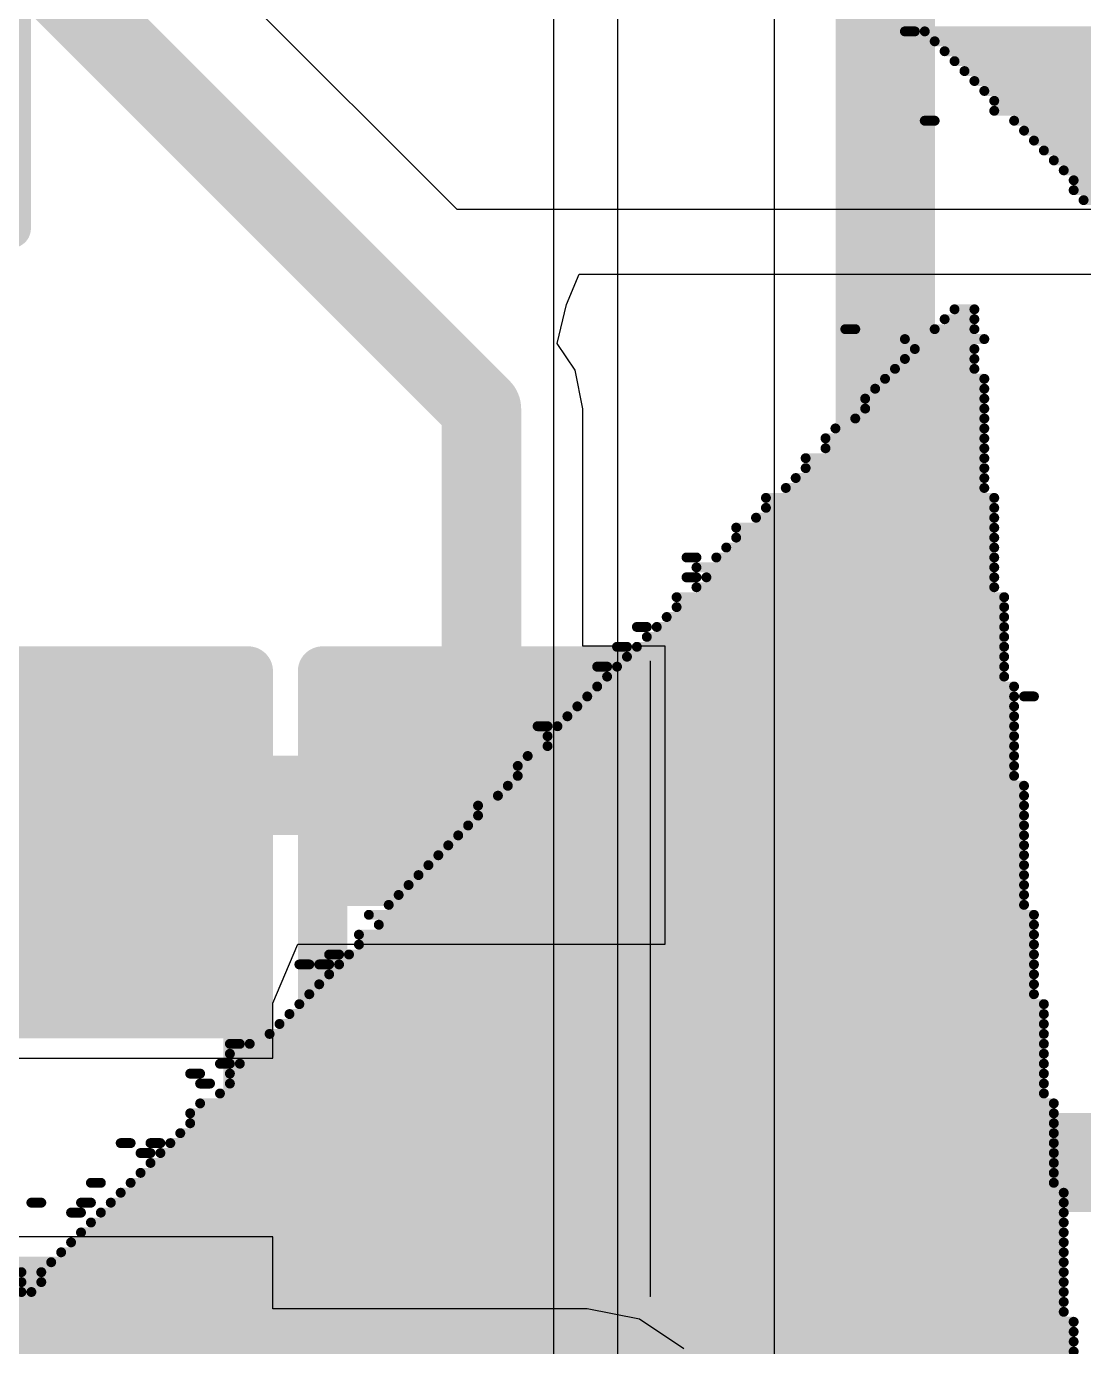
# Model space of a CAD drawing. Header units: inches. Extents: x -5 to 247, y -53 to 67.
# Drawn here: x 35.38 to 38.085, y -15.94 to -12.561 of the extents above; entities that cross this region are included whole.
import ezdxf

# ---------------------------------------------------------------- set-up
doc = ezdxf.new("R2010")
doc.units = ezdxf.units.IN
for name, color, linetype in [('Board Outline', 216, 'Continuous'), ('Bottom Layer', 5, 'Continuous'), ('Bottom Overlay', 54, 'Continuous'), ('Top Layer', 1, 'Continuous'), ('Top Overlay', 2, 'Continuous'), ('Top Paste', 8, 'Continuous'), ('Top Solder', 216, 'Continuous')]:
    doc.layers.add(name, color=color, linetype=linetype)

# ---------------------------------------------------------------- blocks, each defined once
blk = doc.blocks.new('WLP_12__1_2_1_8__15')
at = {"layer": 'Top Layer'}
h = blk.add_hatch(color=1, dxfattribs=at)
edge = h.paths.add_edge_path()
edge.add_arc((-0.6, 0.4), 0.108, 0, 360)
h = blk.add_hatch(color=1, dxfattribs=at)
edge = h.paths.add_edge_path()
edge.add_arc((-0.2, 0.4), 0.108, 0, 360)
h = blk.add_hatch(color=1, dxfattribs=at)
edge = h.paths.add_edge_path()
edge.add_arc((0.2, 0.4), 0.108, 0, 360)
h = blk.add_hatch(color=1, dxfattribs=at)
edge = h.paths.add_edge_path()
edge.add_arc((0.6, 0.4), 0.108, 0, 360)
h = blk.add_hatch(color=1, dxfattribs=at)
edge = h.paths.add_edge_path()
edge.add_arc((-0.6, 0), 0.108, 0, 360)
h = blk.add_hatch(color=1, dxfattribs=at)
edge = h.paths.add_edge_path()
edge.add_arc((-0.2, 0), 0.108, 0, 360)
h = blk.add_hatch(color=1, dxfattribs=at)
edge = h.paths.add_edge_path()
edge.add_arc((0.2, 0), 0.108, 0, 360)
h = blk.add_hatch(color=1, dxfattribs=at)
edge = h.paths.add_edge_path()
edge.add_arc((0.6, 0), 0.108, 0, 360)
h = blk.add_hatch(color=1, dxfattribs=at)
edge = h.paths.add_edge_path()
edge.add_arc((-0.6, -0.4), 0.108, 0, 360)
h = blk.add_hatch(color=1, dxfattribs=at)
edge = h.paths.add_edge_path()
edge.add_arc((-0.2, -0.4), 0.108, 0, 360)
h = blk.add_hatch(color=1, dxfattribs=at)
edge = h.paths.add_edge_path()
edge.add_arc((0.2, -0.4), 0.108, 0, 360)
h = blk.add_hatch(color=1, dxfattribs=at)
edge = h.paths.add_edge_path()
edge.add_arc((0.6, -0.4), 0.108, 0, 360)
at = {"layer": 'Top Solder'}
h = blk.add_hatch(color=216, dxfattribs=at)
edge = h.paths.add_edge_path()
edge.add_arc((-0.6, 0.4), 0.158, 0, 360)
h = blk.add_hatch(color=216, dxfattribs=at)
edge = h.paths.add_edge_path()
edge.add_arc((-0.2, 0.4), 0.158, 0, 360)
h = blk.add_hatch(color=216, dxfattribs=at)
edge = h.paths.add_edge_path()
edge.add_arc((0.2, 0.4), 0.158, 0, 360)
h = blk.add_hatch(color=216, dxfattribs=at)
edge = h.paths.add_edge_path()
edge.add_arc((0.6, 0.4), 0.158, 0, 360)
h = blk.add_hatch(color=216, dxfattribs=at)
edge = h.paths.add_edge_path()
edge.add_arc((-0.6, 0), 0.158, 0, 360)
h = blk.add_hatch(color=216, dxfattribs=at)
edge = h.paths.add_edge_path()
edge.add_arc((-0.2, 0), 0.158, 0, 360)
h = blk.add_hatch(color=216, dxfattribs=at)
edge = h.paths.add_edge_path()
edge.add_arc((0.2, 0), 0.158, 0, 360)
h = blk.add_hatch(color=216, dxfattribs=at)
edge = h.paths.add_edge_path()
edge.add_arc((0.6, 0), 0.158, 0, 360)
h = blk.add_hatch(color=216, dxfattribs=at)
edge = h.paths.add_edge_path()
edge.add_arc((-0.6, -0.4), 0.158, 0, 360)
h = blk.add_hatch(color=216, dxfattribs=at)
edge = h.paths.add_edge_path()
edge.add_arc((-0.2, -0.4), 0.158, 0, 360)
h = blk.add_hatch(color=216, dxfattribs=at)
edge = h.paths.add_edge_path()
edge.add_arc((0.2, -0.4), 0.158, 0, 360)
h = blk.add_hatch(color=216, dxfattribs=at)
edge = h.paths.add_edge_path()
edge.add_arc((0.6, -0.4), 0.158, 0, 360)
at = {"layer": 'Top Overlay', "const_width": 0.1}
for points in [[(-0.6998, 0.7999), (-1.0998, 0.7999)], [(-1.0998, 0.3999), (-1.0998, 0.7999)], [(-0.9149, -0.6451), (-0.9149, 0.6449)], [(0.9151, 0.6449), (-0.9149, 0.6449)], [(0.9151, -0.6451), (0.9151, 0.6449)], [(0.9151, -0.6451), (-0.9149, -0.6451)]]:
    blk.add_lwpolyline(points, dxfattribs=at)
at = {"layer": 'Top Overlay', "const_width": 0.05}
for points in [[(-1.1248, 0.7999, 1), (-1.0748, 0.7999, 1)], [(-1.1248, 0.7999, 1), (-1.0748, 0.7999, 1)], [(-0.7248, 0.7999, 1), (-0.6748, 0.7999, 1)], [(-0.9399, 0.6449, 1), (-0.8899, 0.6449, 1)], [(-0.9399, 0.6449, 1), (-0.8899, 0.6449, 1)], [(0.8901, 0.6449, 1), (0.9401, 0.6449, 1)], [(0.8901, 0.6449, 1), (0.9401, 0.6449, 1)], [(-1.1248, 0.3999, 1), (-1.0748, 0.3999, 1)], [(-0.9399, -0.6451, 1), (-0.8899, -0.6451, 1)], [(-0.9399, -0.6451, 1), (-0.8899, -0.6451, 1)], [(0.8901, -0.6451, 1), (0.9401, -0.6451, 1)], [(0.8901, -0.6451, 1), (0.9401, -0.6451, 1)]]:
    blk.add_lwpolyline(points, format="xyb", close=True, dxfattribs=at)
at = {"layer": 'Top Paste'}
for p, q in [((-0.7078, 0.4864), (-0.6862, 0.5079)), ((-0.6862, 0.5079), (-0.5134, 0.5079)), ((-0.5134, 0.5079), (-0.5134, 0.5079)), ((-0.5134, 0.5079), (-0.4918, 0.4864)), ((-0.3078, 0.4864), (-0.2862, 0.5079)), ((-0.2862, 0.5079), (-0.1134, 0.5079)), ((-0.1134, 0.5079), (-0.1134, 0.5079)), ((-0.1134, 0.5079), (-0.0918, 0.4864)), ((0.092, 0.4864), (0.1136, 0.5079)), ((0.1136, 0.5079), (0.2865, 0.5079)), ((0.2865, 0.5079), (0.2865, 0.5079)), ((0.2865, 0.5079), (0.3081, 0.4864)), ((0.492, 0.4864), (0.5136, 0.5079)), ((0.5136, 0.5079), (0.6865, 0.5079)), ((0.6865, 0.5079), (0.6865, 0.5079)), ((0.6865, 0.5079), (0.7081, 0.4864)), ((-0.7078, 0.3135), (-0.7078, 0.4864)), ((-0.4918, 0.4864), (-0.4918, 0.4864)), ((-0.4918, 0.4864), (-0.4918, 0.3135)), ((-0.3078, 0.3135), (-0.3078, 0.4864)), ((-0.0918, 0.4864), (-0.0918, 0.4864)), ((-0.0918, 0.4864), (-0.0918, 0.3135)), ((0.092, 0.3135), (0.092, 0.4864)), ((0.3081, 0.4864), (0.3081, 0.4864)), ((0.3081, 0.4864), (0.3081, 0.3135)), ((0.492, 0.3135), (0.492, 0.4864)), ((0.7081, 0.4864), (0.7081, 0.4864)), ((0.7081, 0.4864), (0.7081, 0.3135)), ((-0.6862, 0.2919), (-0.7078, 0.3135)), ((-0.7078, 0.3135), (-0.7078, 0.3135)), ((-0.4918, 0.3135), (-0.5134, 0.2919)), ((-0.4918, 0.3135), (-0.4918, 0.3135)), ((-0.2862, 0.2919), (-0.3078, 0.3135)), ((-0.3078, 0.3135), (-0.3078, 0.3135)), ((-0.0918, 0.3135), (-0.1134, 0.2919)), ((-0.0918, 0.3135), (-0.0918, 0.3135)), ((0.1136, 0.2919), (0.092, 0.3135)), ((0.092, 0.3135), (0.092, 0.3135)), ((0.3081, 0.3135), (0.2865, 0.2919)), ((0.3081, 0.3135), (0.3081, 0.3135)), ((0.5136, 0.2919), (0.492, 0.3135)), ((0.492, 0.3135), (0.492, 0.3135)), ((0.7081, 0.3135), (0.6865, 0.2919)), ((0.7081, 0.3135), (0.7081, 0.3135)), ((-0.5134, 0.2919), (-0.6862, 0.2919)), ((-0.6862, 0.2919), (-0.6862, 0.2919)), ((-0.5134, 0.2919), (-0.5134, 0.2919)), ((-0.1134, 0.2919), (-0.2862, 0.2919)), ((-0.2862, 0.2919), (-0.2862, 0.2919)), ((-0.1134, 0.2919), (-0.1134, 0.2919)), ((0.2865, 0.2919), (0.1136, 0.2919)), ((0.1136, 0.2919), (0.1136, 0.2919)), ((0.2865, 0.2919), (0.2865, 0.2919)), ((0.6865, 0.2919), (0.5136, 0.2919)), ((0.5136, 0.2919), (0.5136, 0.2919)), ((0.6865, 0.2919), (0.6865, 0.2919)), ((-0.7078, 0.0864), (-0.6862, 0.108)), ((-0.6862, 0.108), (-0.5134, 0.108)), ((-0.5134, 0.108), (-0.5134, 0.108)), ((-0.5134, 0.108), (-0.4918, 0.0864)), ((-0.3078, 0.0864), (-0.2862, 0.108)), ((-0.2862, 0.108), (-0.1134, 0.108)), ((-0.1134, 0.108), (-0.1134, 0.108)), ((-0.1134, 0.108), (-0.0918, 0.0864)), ((0.092, 0.0864), (0.1136, 0.108)), ((0.1136, 0.108), (0.2865, 0.108)), ((0.2865, 0.108), (0.2865, 0.108)), ((0.2865, 0.108), (0.3081, 0.0864)), ((0.492, 0.0864), (0.5136, 0.108)), ((0.5136, 0.108), (0.6865, 0.108)), ((0.6865, 0.108), (0.6865, 0.108)), ((0.6865, 0.108), (0.7081, 0.0864)), ((-0.7078, -0.0865), (-0.7078, 0.0864)), ((-0.4918, 0.0864), (-0.4918, 0.0864)), ((-0.4918, 0.0864), (-0.4918, -0.0865)), ((-0.3078, -0.0865), (-0.3078, 0.0864)), ((-0.0918, 0.0864), (-0.0918, 0.0864)), ((-0.0918, 0.0864), (-0.0918, -0.0865)), ((0.092, -0.0865), (0.092, 0.0864)), ((0.3081, 0.0864), (0.3081, 0.0864)), ((0.3081, 0.0864), (0.3081, -0.0865)), ((0.492, -0.0865), (0.492, 0.0864)), ((0.7081, 0.0864), (0.7081, 0.0864)), ((0.7081, 0.0864), (0.7081, -0.0865)), ((-0.6862, -0.1081), (-0.7078, -0.0865)), ((-0.7078, -0.0865), (-0.7078, -0.0865)), ((-0.4918, -0.0865), (-0.5134, -0.1081)), ((-0.4918, -0.0865), (-0.4918, -0.0865)), ((-0.2862, -0.1081), (-0.3078, -0.0865)), ((-0.3078, -0.0865), (-0.3078, -0.0865)), ((-0.0918, -0.0865), (-0.1134, -0.1081)), ((-0.0918, -0.0865), (-0.0918, -0.0865)), ((0.1136, -0.1081), (0.092, -0.0865)), ((0.092, -0.0865), (0.092, -0.0865)), ((0.3081, -0.0865), (0.2865, -0.1081)), ((0.3081, -0.0865), (0.3081, -0.0865)), ((0.5136, -0.1081), (0.492, -0.0865)), ((0.492, -0.0865), (0.492, -0.0865)), ((0.7081, -0.0865), (0.6865, -0.1081)), ((0.7081, -0.0865), (0.7081, -0.0865)), ((-0.5134, -0.1081), (-0.6862, -0.1081)), ((-0.6862, -0.1081), (-0.6862, -0.1081)), ((-0.5134, -0.1081), (-0.5134, -0.1081)), ((-0.1134, -0.1081), (-0.2862, -0.1081)), ((-0.2862, -0.1081), (-0.2862, -0.1081)), ((-0.1134, -0.1081), (-0.1134, -0.1081)), ((0.2865, -0.1081), (0.1136, -0.1081)), ((0.1136, -0.1081), (0.1136, -0.1081)), ((0.2865, -0.1081), (0.2865, -0.1081)), ((0.6865, -0.1081), (0.5136, -0.1081)), ((0.5136, -0.1081), (0.5136, -0.1081)), ((0.6865, -0.1081), (0.6865, -0.1081)), ((-0.7078, -0.3136), (-0.6862, -0.292)), ((-0.6862, -0.292), (-0.5134, -0.292)), ((-0.5134, -0.292), (-0.5134, -0.292)), ((-0.5134, -0.292), (-0.4918, -0.3136)), ((-0.3078, -0.3136), (-0.2862, -0.292)), ((-0.2862, -0.292), (-0.1134, -0.292)), ((-0.1134, -0.292), (-0.1134, -0.292)), ((-0.1134, -0.292), (-0.0918, -0.3136)), ((0.092, -0.3136), (0.1136, -0.292)), ((0.1136, -0.292), (0.2865, -0.292)), ((0.2865, -0.292), (0.2865, -0.292)), ((0.2865, -0.292), (0.3081, -0.3136)), ((0.492, -0.3136), (0.5136, -0.292)), ((0.5136, -0.292), (0.6865, -0.292)), ((0.6865, -0.292), (0.6865, -0.292)), ((0.6865, -0.292), (0.7081, -0.3136)), ((-0.7078, -0.4865), (-0.7078, -0.3136)), ((-0.4918, -0.3136), (-0.4918, -0.3136)), ((-0.4918, -0.3136), (-0.4918, -0.4865)), ((-0.3078, -0.4865), (-0.3078, -0.3136)), ((-0.0918, -0.3136), (-0.0918, -0.3136)), ((-0.0918, -0.3136), (-0.0918, -0.4865)), ((0.092, -0.4865), (0.092, -0.3136)), ((0.3081, -0.3136), (0.3081, -0.3136)), ((0.3081, -0.3136), (0.3081, -0.4865)), ((0.492, -0.4865), (0.492, -0.3136)), ((0.7081, -0.3136), (0.7081, -0.3136)), ((0.7081, -0.3136), (0.7081, -0.4865)), ((-0.6862, -0.5081), (-0.7078, -0.4865)), ((-0.7078, -0.4865), (-0.7078, -0.4865)), ((-0.4918, -0.4865), (-0.5134, -0.5081)), ((-0.4918, -0.4865), (-0.4918, -0.4865)), ((-0.2862, -0.5081), (-0.3078, -0.4865)), ((-0.3078, -0.4865), (-0.3078, -0.4865)), ((-0.0918, -0.4865), (-0.1134, -0.5081)), ((-0.0918, -0.4865), (-0.0918, -0.4865)), ((0.1136, -0.5081), (0.092, -0.4865)), ((0.092, -0.4865), (0.092, -0.4865)), ((0.3081, -0.4865), (0.2865, -0.5081)), ((0.3081, -0.4865), (0.3081, -0.4865)), ((0.5136, -0.5081), (0.492, -0.4865)), ((0.492, -0.4865), (0.492, -0.4865)), ((0.7081, -0.4865), (0.6865, -0.5081)), ((0.7081, -0.4865), (0.7081, -0.4865)), ((-0.5134, -0.5081), (-0.6862, -0.5081)), ((-0.6862, -0.5081), (-0.6862, -0.5081)), ((-0.5134, -0.5081), (-0.5134, -0.5081)), ((-0.1134, -0.5081), (-0.2862, -0.5081)), ((-0.2862, -0.5081), (-0.2862, -0.5081)), ((-0.1134, -0.5081), (-0.1134, -0.5081)), ((0.2865, -0.5081), (0.1136, -0.5081)), ((0.1136, -0.5081), (0.1136, -0.5081)), ((0.2865, -0.5081), (0.2865, -0.5081)), ((0.6865, -0.5081), (0.5136, -0.5081)), ((0.5136, -0.5081), (0.5136, -0.5081)), ((0.6865, -0.5081), (0.6865, -0.5081))]:
    blk.add_line(p, q, dxfattribs=at)
blk = doc.blocks.new('R___0603_22')
at = {"layer": 'Top Layer'}
for points in [[(-0.381, 0.4445), (-0.381, -0.4445), (-1.143, -0.4445), (-1.143, 0.4445)], [(1.143, 0.4445), (1.143, -0.4445), (0.381, -0.4445), (0.381, 0.4445)]]:
    blk.add_hatch(color=1, dxfattribs=at).paths.add_polyline_path(points)
at = {"layer": 'Top Paste'}
for points in [[(-0.381, 0.4445), (-0.381, -0.4445), (-1.143, -0.4445), (-1.143, 0.4445)], [(1.143, 0.4445), (1.143, -0.4445), (0.381, -0.4445), (0.381, 0.4445)]]:
    blk.add_hatch(color=8, dxfattribs=at).paths.add_polyline_path(points)
at = {"layer": 'Top Solder'}
for points in [[(-0.2794, 0.5461), (-0.2794, -0.5461), (-1.2446, -0.5461), (-1.2446, 0.5461)], [(1.2446, 0.5461), (1.2446, -0.5461), (0.2794, -0.5461), (0.2794, 0.5461)]]:
    blk.add_hatch(color=216, dxfattribs=at).paths.add_polyline_path(points)
at = {"layer": 'Top Overlay', "const_width": 0.127}
for points in [[(1.2192, 0.5334), (-1.2192, 0.5334)], [(-1.2192, -0.5334), (-1.2192, 0.5334)], [(1.2192, -0.5334), (1.2192, 0.5334)], [(1.2192, -0.5334), (-1.2192, -0.5334)]]:
    blk.add_lwpolyline(points, dxfattribs=at)
at = {"layer": 'Top Overlay', "const_width": 0.0635}
for points in [[(-1.25095, 0.5334, 1), (-1.18745, 0.5334, 1)], [(-1.25095, 0.5334, 1), (-1.18745, 0.5334, 1)], [(1.18745, 0.5334, 1), (1.25095, 0.5334, 1)], [(1.18745, 0.5334, 1), (1.25095, 0.5334, 1)], [(-1.25095, -0.5334, 1), (-1.18745, -0.5334, 1)], [(-1.25095, -0.5334, 1), (-1.18745, -0.5334, 1)], [(1.18745, -0.5334, 1), (1.25095, -0.5334, 1)], [(1.18745, -0.5334, 1), (1.25095, -0.5334, 1)]]:
    blk.add_lwpolyline(points, format="xyb", close=True, dxfattribs=at)
blk = doc.blocks.new('R___0402_26')
at = {"layer": 'Top Layer'}
for points in [[(-0.6985, -0.3175), (-0.6985, 0.3175), (-0.2413, 0.3175), (-0.2413, -0.3175)], [(0.2413, -0.3175), (0.2413, 0.3175), (0.6985, 0.3175), (0.6985, -0.3175)]]:
    blk.add_hatch(color=1, dxfattribs=at).paths.add_polyline_path(points)
at = {"layer": 'Top Paste'}
for points in [[(-0.6985, -0.3175), (-0.6985, 0.3175), (-0.2413, 0.3175), (-0.2413, -0.3175)], [(0.2413, -0.3175), (0.2413, 0.3175), (0.6985, 0.3175), (0.6985, -0.3175)]]:
    blk.add_hatch(color=8, dxfattribs=at).paths.add_polyline_path(points)
at = {"layer": 'Top Solder'}
for points in [[(-0.7535, -0.3725), (-0.7535, 0.3725), (-0.1863, 0.3725), (-0.1863, -0.3725)], [(0.1863, -0.3725), (0.1863, 0.3725), (0.7535, 0.3725), (0.7535, -0.3725)]]:
    blk.add_hatch(color=216, dxfattribs=at).paths.add_polyline_path(points)
at = {"layer": 'Top Overlay'}
for points, const_width in [([(-0.7874, 0.4064), (0.7874, 0.4064)], 0.127), ([(-0.7874, 0.4064), (-0.7874, -0.4064)], 0.127), ([(0.7874, 0.4064), (0.7874, -0.4064)], 0.127), ([(-0.7874, -0.4064), (0.7874, -0.4064)], 0.127), ([(-0.8128, -0.4318), (0.8128, -0.4318)], 0.00323)]:
    blk.add_lwpolyline(points, dxfattribs=dict(at, const_width=const_width))
for points, const_width in [([(-0.8191, 0.4064, 1), (-0.7556, 0.4064, 1)], 0.0635), ([(-0.8191, 0.4064, 1), (-0.7556, 0.4064, 1)], 0.0635), ([(0.7556, 0.4064, 1), (0.8191, 0.4064, 1)], 0.0635), ([(0.7556, 0.4064, 1), (0.8191, 0.4064, 1)], 0.0635), ([(-0.8191, -0.4064, 1), (-0.7556, -0.4064, 1)], 0.0635), ([(-0.8191, -0.4064, 1), (-0.7556, -0.4064, 1)], 0.0635), ([(0.7556, -0.4064, 1), (0.8191, -0.4064, 1)], 0.0635), ([(0.7556, -0.4064, 1), (0.8191, -0.4064, 1)], 0.0635), ([(-0.8136, -0.4318, 1), (-0.812, -0.4318, 1)], 0.00161), ([(0.812, -0.4318, 1), (0.8136, -0.4318, 1)], 0.00161)]:
    blk.add_lwpolyline(points, format="xyb", close=True, dxfattribs=dict(at, const_width=const_width))

msp = doc.modelspace()

# ---------------------------------------------------------------- linework, layer by layer
at = {"layer": 'Board Outline', "const_width": 0.254}
msp.add_lwpolyline([(49.772, 6.3476, -0.6504), (32.1175, -53.0547)], format="xyb", dxfattribs=at)
at = {"layer": 'Bottom Layer'}
for p, q in [((37.2927, 1.9311), (37.2927, -18.214)), ((36.7284, -7.747), (36.7284, -20.193)), ((36.8934, -20.193), (36.8934, -7.747))]:
    msp.add_line(p, q, dxfattribs=at)
at = {"layer": 'Bottom Layer', "const_width": 0.254}
msp.add_lwpolyline([(37.5775, -18.5689), (37.5775, 2.286)], dxfattribs=at)
at = {"layer": 'Bottom Overlay', "const_width": 0.0254}
for points in [[(37.6277, -12.5742), (37.6531, -12.5742)], [(37.6785, -12.5742), (38.4151, -12.5742)], [(37.7039, -12.5996), (38.4405, -12.5996)], [(37.7293, -12.625), (38.4659, -12.625)], [(37.7547, -12.6504), (38.4913, -12.6504)], [(37.7801, -12.6758), (38.5167, -12.6758)], [(37.8055, -12.7012), (38.5421, -12.7012)], [(37.8309, -12.7266), (38.5421, -12.7266)], [(37.8563, -12.752), (38.5675, -12.752)], [(37.8563, -12.7774), (38.5929, -12.7774)], [(37.6785, -12.8028), (37.7039, -12.8028)], [(37.9071, -12.8028), (38.6183, -12.8028)], [(37.9325, -12.8282), (38.6437, -12.8282)], [(37.9579, -12.8536), (38.6437, -12.8536)], [(37.9833, -12.879), (38.6691, -12.879)], [(38.0087, -12.9044), (38.6945, -12.9044)], [(38.0341, -12.9298), (38.7199, -12.9298)], [(38.0595, -12.9552), (38.7453, -12.9552)], [(38.0595, -12.9806), (38.7453, -12.9806)], [(38.0849, -13.006), (38.7707, -13.006)], [(37.7547, -13.2854), (37.8055, -13.2854)], [(37.7293, -13.3108), (37.8055, -13.3108)], [(37.4753, -13.3362), (37.5007, -13.3362)], [(37.7039, -13.3362), (37.8055, -13.3362)], [(37.6277, -13.3616), (37.8309, -13.3616)], [(37.6531, -13.387), (37.8055, -13.387)], [(37.6277, -13.4124), (37.8055, -13.4124)], [(37.6023, -13.4378), (37.8055, -13.4378)], [(37.5515, -13.4886), (37.8309, -13.4886)], [(37.5769, -13.4632), (37.8309, -13.4632)], [(37.5261, -13.514), (37.8309, -13.514)], [(37.5261, -13.5394), (37.8309, -13.5394)], [(37.4499, -13.5902), (37.8309, -13.5902)], [(37.5007, -13.5648), (37.8309, -13.5648)], [(37.4245, -13.6156), (37.8309, -13.6156)], [(37.4245, -13.641), (37.8309, -13.641)], [(37.3737, -13.6664), (37.8309, -13.6664)], [(37.3737, -13.6918), (37.8309, -13.6918)], [(37.3483, -13.7172), (37.8309, -13.7172)], [(37.3229, -13.7426), (37.8309, -13.7426)], [(37.2721, -13.768), (37.8563, -13.768)], [(37.2721, -13.7934), (37.8563, -13.7934)], [(37.2467, -13.8188), (37.8563, -13.8188)], [(37.1959, -13.8442), (37.8563, -13.8442)], [(37.1705, -13.895), (37.8563, -13.895)], [(37.1959, -13.8696), (37.8563, -13.8696)], [(37.0689, -13.9204), (37.0943, -13.9204)], [(37.1451, -13.9204), (37.8563, -13.9204)], [(37.0943, -13.9458), (37.8563, -13.9458)], [(37.0689, -13.9712), (37.0943, -13.9712)], [(37.0943, -13.9966), (37.8563, -13.9966)], [(37.1197, -13.9712), (37.8563, -13.9712)], [(37.0435, -14.022), (37.8817, -14.022)], [(37.0435, -14.0474), (37.8817, -14.0474)], [(36.9419, -14.0982), (36.9673, -14.0982)], [(36.9927, -14.0982), (37.8817, -14.0982)], [(37.0181, -14.0728), (37.8817, -14.0728)], [(36.9673, -14.1236), (37.8817, -14.1236)], [(36.8911, -14.149), (36.9165, -14.149)], [(36.9419, -14.149), (37.8817, -14.149)], [(36.8403, -14.1998), (36.8657, -14.1998)], [(36.8911, -14.1998), (37.8817, -14.1998)], [(36.9165, -14.1744), (37.8817, -14.1744)], [(36.8657, -14.2252), (37.8817, -14.2252)], [(36.8403, -14.2506), (37.9071, -14.2506)], [(36.7895, -14.3014), (37.9071, -14.3014)], [(36.8149, -14.276), (37.9071, -14.276)], [(37.9325, -14.276), (37.9579, -14.276)], [(36.7641, -14.3268), (37.9071, -14.3268)], [(36.6879, -14.3522), (36.7133, -14.3522)], [(36.7387, -14.3522), (37.9071, -14.3522)], [(36.7133, -14.3776), (37.9071, -14.3776)], [(36.7133, -14.403), (37.9071, -14.403)], [(36.6625, -14.4284), (37.9071, -14.4284)], [(36.6371, -14.4538), (37.9071, -14.4538)], [(36.6117, -14.5046), (37.9325, -14.5046)], [(36.6371, -14.4792), (37.9071, -14.4792)], [(36.5863, -14.53), (37.9325, -14.53)], [(36.5355, -14.5554), (37.9325, -14.5554)], [(36.5101, -14.6062), (37.9325, -14.6062)], [(36.5355, -14.5808), (37.9325, -14.5808)], [(36.4847, -14.6316), (37.9325, -14.6316)], [(36.4593, -14.657), (37.9325, -14.657)], [(36.4085, -14.7078), (37.9325, -14.7078)], [(36.4339, -14.6824), (37.9325, -14.6824)], [(36.3831, -14.7332), (37.9325, -14.7332)], [(36.3577, -14.7586), (37.9325, -14.7586)], [(36.3323, -14.784), (37.9325, -14.784)], [(36.2561, -14.8348), (37.9579, -14.8348)], [(36.3069, -14.8094), (37.9325, -14.8094)], [(36.2815, -14.8602), (37.9579, -14.8602)], [(36.2307, -14.8856), (37.9579, -14.8856)], [(36.1545, -14.9364), (36.1799, -14.9364)], [(36.2053, -14.9364), (37.9579, -14.9364)], [(36.2307, -14.911), (37.9579, -14.911)], [(36.0783, -14.9618), (36.1037, -14.9618)], [(36.1291, -14.9618), (36.1545, -14.9618)], [(36.1799, -14.9618), (37.9579, -14.9618)], [(36.1545, -14.9872), (37.9579, -14.9872)], [(36.1037, -15.038), (37.9579, -15.038)], [(36.1291, -15.0126), (37.9579, -15.0126)], [(36.0783, -15.0634), (37.9833, -15.0634)], [(36.0529, -15.0888), (37.9833, -15.0888)], [(36.0021, -15.1396), (37.9833, -15.1396)], [(36.0275, -15.1142), (37.9833, -15.1142)], [(35.9005, -15.165), (35.9259, -15.165)], [(35.9513, -15.165), (37.9833, -15.165)], [(35.9005, -15.1904), (37.9833, -15.1904)], [(35.7989, -15.2412), (35.8243, -15.2412)], [(35.8751, -15.2158), (35.9005, -15.2158)], [(35.9005, -15.2412), (37.9833, -15.2412)], [(35.9259, -15.2158), (37.9833, -15.2158)], [(35.8243, -15.2666), (35.8497, -15.2666)], [(35.9005, -15.2666), (37.9833, -15.2666)], [(35.8751, -15.292), (37.9833, -15.292)], [(35.7989, -15.3428), (38.0087, -15.3428)], [(35.8243, -15.3174), (38.0087, -15.3174)], [(35.7989, -15.3682), (38.0087, -15.3682)], [(35.7735, -15.3936), (38.0087, -15.3936)], [(35.6211, -15.419), (35.6465, -15.419)], [(35.6719, -15.4444), (35.6973, -15.4444)], [(35.6973, -15.419), (35.7227, -15.419)], [(35.7227, -15.4444), (38.0087, -15.4444)], [(35.7481, -15.419), (38.0087, -15.419)], [(35.6973, -15.4698), (38.0087, -15.4698)], [(35.6719, -15.4952), (38.0087, -15.4952)], [(35.5449, -15.5206), (35.5703, -15.5206)], [(35.6211, -15.546), (38.0341, -15.546)], [(35.6465, -15.5206), (38.0087, -15.5206)], [(35.3925, -15.5714), (35.4179, -15.5714)], [(35.5195, -15.5714), (35.5449, -15.5714)], [(35.5957, -15.5714), (38.0341, -15.5714)], [(35.4941, -15.5968), (35.5195, -15.5968)], [(35.5703, -15.5968), (38.0341, -15.5968)], [(35.5195, -15.6476), (38.0341, -15.6476)], [(35.5449, -15.6222), (38.0341, -15.6222)], [(35.4941, -15.673), (38.0341, -15.673)], [(35.4687, -15.6984), (38.0341, -15.6984)], [(35.4179, -15.7492), (38.0341, -15.7492)], [(35.4433, -15.7238), (38.0341, -15.7238)], [(35.4179, -15.7746), (38.0341, -15.7746)], [(35.3925, -15.8), (38.0341, -15.8)], [(32.6493, -15.8254), (38.0341, -15.8254)], [(32.7001, -15.8508), (38.0341, -15.8508)], [(32.7255, -15.8762), (38.0595, -15.8762)], [(32.7509, -15.9016), (38.0595, -15.9016)], [(32.7763, -15.927), (38.0595, -15.927)], [(32.7763, -15.9524), (38.0595, -15.9524)]]:
    msp.add_lwpolyline(points, dxfattribs=at)
at = {"layer": 'Bottom Overlay', "const_width": 0.0127}
for points in [[(37.6213, -12.5742, 1), (37.634, -12.5742, 1)], [(37.6467, -12.5742, 1), (37.6594, -12.5742, 1)], [(37.6721, -12.5742, 1), (37.6848, -12.5742, 1)], [(37.6975, -12.5996, 1), (37.7102, -12.5996, 1)], [(37.7229, -12.625, 1), (37.7356, -12.625, 1)], [(37.7483, -12.6504, 1), (37.761, -12.6504, 1)], [(37.7737, -12.6758, 1), (37.7864, -12.6758, 1)], [(37.7991, -12.7012, 1), (37.8118, -12.7012, 1)], [(37.8245, -12.7266, 1), (37.8372, -12.7266, 1)], [(37.8499, -12.752, 1), (37.8626, -12.752, 1)], [(37.8499, -12.7774, 1), (37.8626, -12.7774, 1)], [(37.6721, -12.8028, 1), (37.6848, -12.8028, 1)], [(37.6975, -12.8028, 1), (37.7102, -12.8028, 1)], [(37.9007, -12.8028, 1), (37.9134, -12.8028, 1)], [(37.9261, -12.8282, 1), (37.9388, -12.8282, 1)], [(37.9515, -12.8536, 1), (37.9642, -12.8536, 1)], [(37.9769, -12.879, 1), (37.9896, -12.879, 1)], [(38.0023, -12.9044, 1), (38.015, -12.9044, 1)], [(38.0277, -12.9298, 1), (38.0404, -12.9298, 1)], [(38.0531, -12.9552, 1), (38.0658, -12.9552, 1)], [(38.0531, -12.9806, 1), (38.0658, -12.9806, 1)], [(38.0785, -13.006, 1), (38.0912, -13.006, 1)], [(37.7483, -13.2854, 1), (37.761, -13.2854, 1)], [(37.7991, -13.2854, 1), (37.8118, -13.2854, 1)], [(37.7229, -13.3108, 1), (37.7356, -13.3108, 1)], [(37.7991, -13.3108, 1), (37.8118, -13.3108, 1)], [(37.4689, -13.3362, 1), (37.4816, -13.3362, 1)], [(37.4943, -13.3362, 1), (37.507, -13.3362, 1)], [(37.6975, -13.3362, 1), (37.7102, -13.3362, 1)], [(37.7991, -13.3362, 1), (37.8118, -13.3362, 1)], [(37.6213, -13.3616, 1), (37.634, -13.3616, 1)], [(37.6467, -13.387, 1), (37.6594, -13.387, 1)], [(37.7991, -13.387, 1), (37.8118, -13.387, 1)], [(37.8245, -13.3616, 1), (37.8372, -13.3616, 1)], [(37.6213, -13.4124, 1), (37.634, -13.4124, 1)], [(37.7991, -13.4124, 1), (37.8118, -13.4124, 1)], [(37.5959, -13.4378, 1), (37.6086, -13.4378, 1)], [(37.7991, -13.4378, 1), (37.8118, -13.4378, 1)], [(37.5451, -13.4886, 1), (37.5578, -13.4886, 1)], [(37.5705, -13.4632, 1), (37.5832, -13.4632, 1)], [(37.8245, -13.4632, 1), (37.8372, -13.4632, 1)], [(37.8245, -13.4886, 1), (37.8372, -13.4886, 1)], [(37.5197, -13.514, 1), (37.5324, -13.514, 1)], [(37.8245, -13.514, 1), (37.8372, -13.514, 1)], [(37.5197, -13.5394, 1), (37.5324, -13.5394, 1)], [(37.8245, -13.5394, 1), (37.8372, -13.5394, 1)], [(37.4435, -13.5902, 1), (37.4562, -13.5902, 1)], [(37.4943, -13.5648, 1), (37.507, -13.5648, 1)], [(37.8245, -13.5648, 1), (37.8372, -13.5648, 1)], [(37.8245, -13.5902, 1), (37.8372, -13.5902, 1)], [(37.4181, -13.6156, 1), (37.4308, -13.6156, 1)], [(37.8245, -13.6156, 1), (37.8372, -13.6156, 1)], [(37.4181, -13.641, 1), (37.4308, -13.641, 1)], [(37.8245, -13.641, 1), (37.8372, -13.641, 1)], [(37.3673, -13.6664, 1), (37.38, -13.6664, 1)], [(37.3673, -13.6918, 1), (37.38, -13.6918, 1)], [(37.8245, -13.6664, 1), (37.8372, -13.6664, 1)], [(37.8245, -13.6918, 1), (37.8372, -13.6918, 1)], [(37.3419, -13.7172, 1), (37.3546, -13.7172, 1)], [(37.8245, -13.7172, 1), (37.8372, -13.7172, 1)], [(37.3165, -13.7426, 1), (37.3292, -13.7426, 1)], [(37.8245, -13.7426, 1), (37.8372, -13.7426, 1)], [(37.2657, -13.768, 1), (37.2784, -13.768, 1)], [(37.2657, -13.7934, 1), (37.2784, -13.7934, 1)], [(37.8499, -13.768, 1), (37.8626, -13.768, 1)], [(37.8499, -13.7934, 1), (37.8626, -13.7934, 1)], [(37.2403, -13.8188, 1), (37.253, -13.8188, 1)], [(37.8499, -13.8188, 1), (37.8626, -13.8188, 1)], [(37.1895, -13.8442, 1), (37.2022, -13.8442, 1)], [(37.8499, -13.8442, 1), (37.8626, -13.8442, 1)], [(37.1641, -13.895, 1), (37.1768, -13.895, 1)], [(37.1895, -13.8696, 1), (37.2022, -13.8696, 1)], [(37.8499, -13.8696, 1), (37.8626, -13.8696, 1)], [(37.8499, -13.895, 1), (37.8626, -13.895, 1)], [(37.0625, -13.9204, 1), (37.0752, -13.9204, 1)], [(37.0879, -13.9204, 1), (37.1006, -13.9204, 1)], [(37.1387, -13.9204, 1), (37.1514, -13.9204, 1)], [(37.8499, -13.9204, 1), (37.8626, -13.9204, 1)], [(37.0879, -13.9458, 1), (37.1006, -13.9458, 1)], [(37.8499, -13.9458, 1), (37.8626, -13.9458, 1)], [(37.0625, -13.9712, 1), (37.0752, -13.9712, 1)], [(37.0879, -13.9712, 1), (37.1006, -13.9712, 1)], [(37.0879, -13.9966, 1), (37.1006, -13.9966, 1)], [(37.1133, -13.9712, 1), (37.126, -13.9712, 1)], [(37.8499, -13.9712, 1), (37.8626, -13.9712, 1)], [(37.8499, -13.9966, 1), (37.8626, -13.9966, 1)], [(37.0371, -14.022, 1), (37.0498, -14.022, 1)], [(37.8753, -14.022, 1), (37.888, -14.022, 1)], [(37.0371, -14.0474, 1), (37.0498, -14.0474, 1)], [(37.8753, -14.0474, 1), (37.888, -14.0474, 1)], [(36.9355, -14.0982, 1), (36.9482, -14.0982, 1)], [(36.9609, -14.0982, 1), (36.9736, -14.0982, 1)], [(36.9863, -14.0982, 1), (36.999, -14.0982, 1)], [(37.0117, -14.0728, 1), (37.0244, -14.0728, 1)], [(37.8753, -14.0728, 1), (37.888, -14.0728, 1)], [(37.8753, -14.0982, 1), (37.888, -14.0982, 1)], [(36.9609, -14.1236, 1), (36.9736, -14.1236, 1)], [(37.8753, -14.1236, 1), (37.888, -14.1236, 1)], [(36.8847, -14.149, 1), (36.8974, -14.149, 1)], [(36.9101, -14.149, 1), (36.9228, -14.149, 1)], [(36.9355, -14.149, 1), (36.9482, -14.149, 1)], [(37.8753, -14.149, 1), (37.888, -14.149, 1)], [(36.8339, -14.1998, 1), (36.8466, -14.1998, 1)], [(36.8593, -14.1998, 1), (36.872, -14.1998, 1)], [(36.8847, -14.1998, 1), (36.8974, -14.1998, 1)], [(36.9101, -14.1744, 1), (36.9228, -14.1744, 1)], [(37.8753, -14.1744, 1), (37.888, -14.1744, 1)], [(37.8753, -14.1998, 1), (37.888, -14.1998, 1)], [(36.8593, -14.2252, 1), (36.872, -14.2252, 1)], [(37.8753, -14.2252, 1), (37.888, -14.2252, 1)], [(36.8339, -14.2506, 1), (36.8466, -14.2506, 1)], [(37.9007, -14.2506, 1), (37.9134, -14.2506, 1)], [(36.7831, -14.3014, 1), (36.7958, -14.3014, 1)], [(36.8085, -14.276, 1), (36.8212, -14.276, 1)], [(37.9007, -14.276, 1), (37.9134, -14.276, 1)], [(37.9007, -14.3014, 1), (37.9134, -14.3014, 1)], [(37.9261, -14.276, 1), (37.9388, -14.276, 1)], [(37.9515, -14.276, 1), (37.9642, -14.276, 1)], [(36.7577, -14.3268, 1), (36.7704, -14.3268, 1)], [(37.9007, -14.3268, 1), (37.9134, -14.3268, 1)], [(36.6815, -14.3522, 1), (36.6942, -14.3522, 1)], [(36.7069, -14.3522, 1), (36.7196, -14.3522, 1)], [(36.7323, -14.3522, 1), (36.745, -14.3522, 1)], [(37.9007, -14.3522, 1), (37.9134, -14.3522, 1)], [(36.7069, -14.3776, 1), (36.7196, -14.3776, 1)], [(36.7069, -14.403, 1), (36.7196, -14.403, 1)], [(37.9007, -14.3776, 1), (37.9134, -14.3776, 1)], [(37.9007, -14.403, 1), (37.9134, -14.403, 1)], [(36.6561, -14.4284, 1), (36.6688, -14.4284, 1)], [(37.9007, -14.4284, 1), (37.9134, -14.4284, 1)], [(36.6307, -14.4538, 1), (36.6434, -14.4538, 1)], [(37.9007, -14.4538, 1), (37.9134, -14.4538, 1)], [(36.6053, -14.5046, 1), (36.618, -14.5046, 1)], [(36.6307, -14.4792, 1), (36.6434, -14.4792, 1)], [(37.9007, -14.4792, 1), (37.9134, -14.4792, 1)], [(37.9261, -14.5046, 1), (37.9388, -14.5046, 1)], [(36.5799, -14.53, 1), (36.5926, -14.53, 1)], [(37.9261, -14.53, 1), (37.9388, -14.53, 1)], [(36.5291, -14.5554, 1), (36.5418, -14.5554, 1)], [(37.9261, -14.5554, 1), (37.9388, -14.5554, 1)], [(36.5037, -14.6062, 1), (36.5164, -14.6062, 1)], [(36.5291, -14.5808, 1), (36.5418, -14.5808, 1)], [(37.9261, -14.5808, 1), (37.9388, -14.5808, 1)], [(37.9261, -14.6062, 1), (37.9388, -14.6062, 1)], [(36.4783, -14.6316, 1), (36.491, -14.6316, 1)], [(37.9261, -14.6316, 1), (37.9388, -14.6316, 1)], [(36.4529, -14.657, 1), (36.4656, -14.657, 1)], [(37.9261, -14.657, 1), (37.9388, -14.657, 1)], [(36.4021, -14.7078, 1), (36.4148, -14.7078, 1)], [(36.4275, -14.6824, 1), (36.4402, -14.6824, 1)], [(37.9261, -14.6824, 1), (37.9388, -14.6824, 1)], [(37.9261, -14.7078, 1), (37.9388, -14.7078, 1)], [(36.3767, -14.7332, 1), (36.3894, -14.7332, 1)], [(37.9261, -14.7332, 1), (37.9388, -14.7332, 1)], [(36.3513, -14.7586, 1), (36.364, -14.7586, 1)], [(37.9261, -14.7586, 1), (37.9388, -14.7586, 1)], [(36.3259, -14.784, 1), (36.3386, -14.784, 1)], [(37.9261, -14.784, 1), (37.9388, -14.784, 1)], [(36.2497, -14.8348, 1), (36.2624, -14.8348, 1)], [(36.3005, -14.8094, 1), (36.3132, -14.8094, 1)], [(37.9261, -14.8094, 1), (37.9388, -14.8094, 1)], [(37.9515, -14.8348, 1), (37.9642, -14.8348, 1)], [(36.2751, -14.8602, 1), (36.2878, -14.8602, 1)], [(37.9515, -14.8602, 1), (37.9642, -14.8602, 1)], [(36.2243, -14.8856, 1), (36.237, -14.8856, 1)], [(37.9515, -14.8856, 1), (37.9642, -14.8856, 1)], [(36.1481, -14.9364, 1), (36.1608, -14.9364, 1)], [(36.1735, -14.9364, 1), (36.1862, -14.9364, 1)], [(36.1989, -14.9364, 1), (36.2116, -14.9364, 1)], [(36.2243, -14.911, 1), (36.237, -14.911, 1)], [(37.9515, -14.911, 1), (37.9642, -14.911, 1)], [(37.9515, -14.9364, 1), (37.9642, -14.9364, 1)], [(36.0719, -14.9618, 1), (36.0846, -14.9618, 1)], [(36.0973, -14.9618, 1), (36.11, -14.9618, 1)], [(36.1227, -14.9618, 1), (36.1354, -14.9618, 1)], [(36.1481, -14.9618, 1), (36.1608, -14.9618, 1)], [(36.1735, -14.9618, 1), (36.1862, -14.9618, 1)], [(37.9515, -14.9618, 1), (37.9642, -14.9618, 1)], [(36.1481, -14.9872, 1), (36.1608, -14.9872, 1)], [(37.9515, -14.9872, 1), (37.9642, -14.9872, 1)], [(36.0973, -15.038, 1), (36.11, -15.038, 1)], [(36.1227, -15.0126, 1), (36.1354, -15.0126, 1)], [(37.9515, -15.0126, 1), (37.9642, -15.0126, 1)], [(37.9515, -15.038, 1), (37.9642, -15.038, 1)], [(36.0719, -15.0634, 1), (36.0846, -15.0634, 1)], [(37.9769, -15.0634, 1), (37.9896, -15.0634, 1)], [(36.0465, -15.0888, 1), (36.0592, -15.0888, 1)], [(37.9769, -15.0888, 1), (37.9896, -15.0888, 1)], [(35.9957, -15.1396, 1), (36.0084, -15.1396, 1)], [(36.0211, -15.1142, 1), (36.0338, -15.1142, 1)], [(37.9769, -15.1142, 1), (37.9896, -15.1142, 1)], [(37.9769, -15.1396, 1), (37.9896, -15.1396, 1)], [(35.8941, -15.165, 1), (35.9068, -15.165, 1)], [(35.9195, -15.165, 1), (35.9322, -15.165, 1)], [(35.9449, -15.165, 1), (35.9576, -15.165, 1)], [(37.9769, -15.165, 1), (37.9896, -15.165, 1)], [(35.8941, -15.1904, 1), (35.9068, -15.1904, 1)], [(37.9769, -15.1904, 1), (37.9896, -15.1904, 1)], [(35.7925, -15.2412, 1), (35.8052, -15.2412, 1)], [(35.8179, -15.2412, 1), (35.8306, -15.2412, 1)], [(35.8687, -15.2158, 1), (35.8814, -15.2158, 1)], [(35.8941, -15.2158, 1), (35.9068, -15.2158, 1)], [(35.8941, -15.2412, 1), (35.9068, -15.2412, 1)], [(35.9195, -15.2158, 1), (35.9322, -15.2158, 1)], [(37.9769, -15.2158, 1), (37.9896, -15.2158, 1)], [(37.9769, -15.2412, 1), (37.9896, -15.2412, 1)], [(35.8179, -15.2666, 1), (35.8306, -15.2666, 1)], [(35.8433, -15.2666, 1), (35.856, -15.2666, 1)], [(35.8941, -15.2666, 1), (35.9068, -15.2666, 1)], [(37.9769, -15.2666, 1), (37.9896, -15.2666, 1)], [(35.8687, -15.292, 1), (35.8814, -15.292, 1)], [(37.9769, -15.292, 1), (37.9896, -15.292, 1)], [(35.7925, -15.3428, 1), (35.8052, -15.3428, 1)], [(35.8179, -15.3174, 1), (35.8306, -15.3174, 1)], [(38.0023, -15.3174, 1), (38.015, -15.3174, 1)], [(38.0023, -15.3428, 1), (38.015, -15.3428, 1)], [(35.7925, -15.3682, 1), (35.8052, -15.3682, 1)], [(38.0023, -15.3682, 1), (38.015, -15.3682, 1)], [(35.7671, -15.3936, 1), (35.7798, -15.3936, 1)], [(38.0023, -15.3936, 1), (38.015, -15.3936, 1)], [(35.6147, -15.419, 1), (35.6274, -15.419, 1)], [(35.6401, -15.419, 1), (35.6528, -15.419, 1)], [(35.6655, -15.4444, 1), (35.6782, -15.4444, 1)], [(35.6909, -15.419, 1), (35.7036, -15.419, 1)], [(35.6909, -15.4444, 1), (35.7036, -15.4444, 1)], [(35.7163, -15.419, 1), (35.729, -15.419, 1)], [(35.7163, -15.4444, 1), (35.729, -15.4444, 1)], [(35.7417, -15.419, 1), (35.7544, -15.419, 1)], [(38.0023, -15.419, 1), (38.015, -15.419, 1)], [(38.0023, -15.4444, 1), (38.015, -15.4444, 1)], [(35.6909, -15.4698, 1), (35.7036, -15.4698, 1)], [(38.0023, -15.4698, 1), (38.015, -15.4698, 1)], [(35.6655, -15.4952, 1), (35.6782, -15.4952, 1)], [(38.0023, -15.4952, 1), (38.015, -15.4952, 1)], [(35.5385, -15.5206, 1), (35.5512, -15.5206, 1)], [(35.5639, -15.5206, 1), (35.5766, -15.5206, 1)], [(35.6147, -15.546, 1), (35.6274, -15.546, 1)], [(35.6401, -15.5206, 1), (35.6528, -15.5206, 1)], [(38.0023, -15.5206, 1), (38.015, -15.5206, 1)], [(38.0277, -15.546, 1), (38.0404, -15.546, 1)], [(35.3861, -15.5714, 1), (35.3988, -15.5714, 1)], [(35.4115, -15.5714, 1), (35.4242, -15.5714, 1)], [(35.5131, -15.5714, 1), (35.5258, -15.5714, 1)], [(35.5385, -15.5714, 1), (35.5512, -15.5714, 1)], [(35.5893, -15.5714, 1), (35.602, -15.5714, 1)], [(38.0277, -15.5714, 1), (38.0404, -15.5714, 1)], [(35.4877, -15.5968, 1), (35.5004, -15.5968, 1)], [(35.5131, -15.5968, 1), (35.5258, -15.5968, 1)], [(35.5639, -15.5968, 1), (35.5766, -15.5968, 1)], [(38.0277, -15.5968, 1), (38.0404, -15.5968, 1)], [(35.5131, -15.6476, 1), (35.5258, -15.6476, 1)], [(35.5385, -15.6222, 1), (35.5512, -15.6222, 1)], [(38.0277, -15.6222, 1), (38.0404, -15.6222, 1)], [(38.0277, -15.6476, 1), (38.0404, -15.6476, 1)], [(35.4877, -15.673, 1), (35.5004, -15.673, 1)], [(38.0277, -15.673, 1), (38.0404, -15.673, 1)], [(35.4623, -15.6984, 1), (35.475, -15.6984, 1)], [(38.0277, -15.6984, 1), (38.0404, -15.6984, 1)], [(35.3607, -15.7492, 1), (35.3734, -15.7492, 1)], [(35.4115, -15.7492, 1), (35.4242, -15.7492, 1)], [(35.4369, -15.7238, 1), (35.4496, -15.7238, 1)], [(38.0277, -15.7238, 1), (38.0404, -15.7238, 1)], [(38.0277, -15.7492, 1), (38.0404, -15.7492, 1)], [(35.3607, -15.7746, 1), (35.3734, -15.7746, 1)], [(35.4115, -15.7746, 1), (35.4242, -15.7746, 1)], [(38.0277, -15.7746, 1), (38.0404, -15.7746, 1)], [(35.3607, -15.8, 1), (35.3734, -15.8, 1)], [(35.3861, -15.8, 1), (35.3988, -15.8, 1)], [(38.0277, -15.8, 1), (38.0404, -15.8, 1)], [(38.0277, -15.8254, 1), (38.0404, -15.8254, 1)], [(38.0277, -15.8508, 1), (38.0404, -15.8508, 1)], [(38.0531, -15.8762, 1), (38.0658, -15.8762, 1)], [(38.0531, -15.9016, 1), (38.0658, -15.9016, 1)], [(38.0531, -15.927, 1), (38.0658, -15.927, 1)], [(38.0531, -15.9524, 1), (38.0658, -15.9524, 1)]]:
    msp.add_lwpolyline(points, format="xyb", close=True, dxfattribs=at)
at = {"layer": 'Top Layer'}
for p, q in [((36.4822, -13.0302), (35.528, -12.076)), ((40.767, -13.0302), (36.4822, -13.0302)), ((36.7619, -13.2735), (36.7944, -13.1952)), ((36.7944, -13.1952), (40.602, -13.1952)), ((36.738, -13.373), (36.7619, -13.2735)), ((36.7835, -13.441), (36.738, -13.373)), ((36.8032, -13.5401), (36.7835, -13.441)), ((36.8032, -14.1478), (36.8032, -13.5401)), ((37.0141, -14.1478), (36.8032, -14.1478)), ((37.0141, -14.9098), (37.0141, -14.1478)), ((36.0107, -15.0613), (36.0743, -14.9098)), ((36.0743, -14.9098), (37.0141, -14.9098)), ((36.0107, -15.2019), (36.0107, -15.0613)), ((34.8838, -15.2019), (36.0107, -15.2019)), ((36.0107, -15.6591), (34.8169, -15.6591)), ((36.0107, -15.8429), (36.0107, -15.6591)), ((36.8149, -15.8429), (36.0107, -15.8429)), ((36.9487, -15.8695), (36.8149, -15.8429)), ((37.0622, -15.9453), (36.9487, -15.8695))]:
    msp.add_line(p, q, dxfattribs=at)
for points, const_width in [([(35.363, -12.359), (36.5442, -13.5401)], 0.2032), ([(36.5442, -14.5288), (36.5442, -13.5401)], 0.2032), ([(34.2834, -14.5288), (36.5442, -14.5288)], 0.2032), ([(36.5442, -15.4686), (40.005, -15.4686)], 0.254)]:
    msp.add_lwpolyline(points, dxfattribs=dict(at, const_width=const_width))
for points, const_width in [([(36.4934, -13.5401, 1), (36.595, -13.5401, 1)], 0.1016), ([(36.4934, -13.5401, 1), (36.595, -13.5401, 1)], 0.1016), ([(36.4934, -14.5288, 1), (36.595, -14.5288, 1)], 0.1016), ([(36.4934, -14.5288, 1), (36.595, -14.5288, 1)], 0.1016), ([(36.4807, -15.4686, 1), (36.6077, -15.4686, 1)], 0.127)]:
    msp.add_lwpolyline(points, format="xyb", close=True, dxfattribs=dict(at, const_width=const_width))

# ---------------------------------------------------------------- block references
for name, p, rotation in [('WLP_12__1_2_1_8__15', (34.6964, -12.1634), 270), ('R___0603_22', (35.4138, -15.4305), 270), ('R___0402_26', (36.5442, -14.9987), 90)]:
    msp.add_blockref(name, p, dxfattribs=dict(rotation=rotation))

doc.saveas('drawing.dxf')
